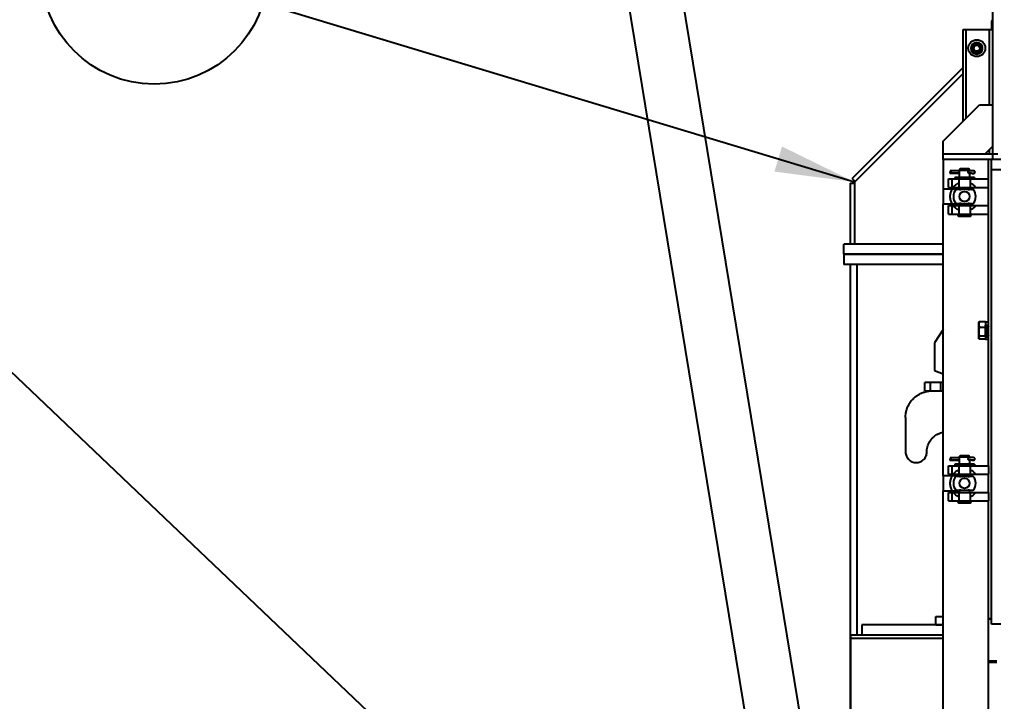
# Model space of a CAD drawing. Header units: millimetres. Extents: x 1293 to 41893, y 1011 to 26911.
# Drawn here: x 21984 to 23207, y 15837 to 16694 of the extents above; entities that cross this region are included whole.
import ezdxf

# ---------------------------------------------------------------- set-up
doc = ezdxf.new("R2010")
doc.units = ezdxf.units.MM
doc.header["$LTSCALE"] = 50
doc.layers.add('CAPA_1', color=7, linetype='Continuous')
doc.layers.add('MAQUINAS', color=11, linetype='Continuous')
doc.styles.add('SLDTEXTSTYLE0', font='TXT', dxfattribs={"width": 0.75})
doc.dimstyles.new('SLDDIMSTYLE3', dxfattribs={"dimtxt": 0.18, "dimasz": 100, "dimexe": 0, "dimexo": 0.0625, "dimgap": 0, "dimtad": 0, "dimtih": 1, "dimtoh": 1, "dimdec": 0, "dimrnd": 1e-09, "dimzin": 0, "dimdsep": 46, "dimtxsty": 'Standard', "dimsah": 1, "dimcen": 0.09, "dimadec": 0, "dimazin": 0, "dimtfac": 100, "dimtdec": 0, "dimtofl": 0, "dimtmove": 0, "dimatfit": 3, "dimfxl": 1, "dimfrac": 2, "dimtolj": 1, "dimtzin": 0, "dimarcsym": 0})

# ---------------------------------------------------------------- blocks, each defined once
blk = doc.blocks.new('SW_NOTE_0_59')
at = {"layer": 'CAPA_1', "color": 0}
blk.add_circle((-136.4, 41.2), 142.4, dxfattribs=at)
at = {"layer": 'CAPA_1', "color": 0, "insert": (-137.3, 92.4), "char_height": 92.6, "attachment_point": 2, "style": 'SLDTEXTSTYLE0'}
blk.add_mtext('8', dxfattribs=at)

msp = doc.modelspace()

# ---------------------------------------------------------------- linework, layer by layer
at = {"color": 7, "linetype": 'Continuous', "lineweight": 25}
for p, q in [((22938.9899745, 15556.1735736), (22690.8531459, 17067.1678276)), ((23005.8280424, 15567.149781), (22757.6912138, 17078.1440349)), ((23205.8925232, 16518.0450346), (23205.8925232, 16931.2950346)), ((23205.8925232, 16693.412722), (23204.5046186, 16692.0248174)), ((23204.5046186, 16692.0248174), (23204.5046186, 16680.8483679)), ((23168.9591899, 16566.1283679), (23168.9591899, 16680.8483679)), ((23168.9591899, 16680.8483679), (23205.8925232, 16680.8483679)), ((23172.0258566, 16680.8483679), (23172.0258566, 16569.1950346)), ((23201.6591899, 16680.8483679), (23201.6591899, 16586.3950346)), ((23192.1950065, 16657.4654072), (23192.7291446, 16657.4612012)), ((23192.1952019, 16657.5150346), (23193.2585232, 16657.5150346)), ((23193.2582949, 16657.4570346), (23192.7291446, 16657.4612012)), ((23168.9591899, 16633.5210457), (23029.6201596, 16494.1820154)), ((23168.9591899, 16625.9785733), (23032.4931899, 16489.5125733)), ((23143.8925232, 16541.0617012), (23189.2258566, 16586.3950346)), ((23189.2258566, 16586.3950346), (23205.8925232, 16586.3950346)), ((23143.8925232, 16518.0450346), (23143.8925232, 16541.0617012)), ((23205.8925232, 16534.3950346), (23195.8925232, 16524.3950346)), ((23201.6591899, 16530.1617012), (23201.6591899, 16524.3950346)), ((23212.2425232, 16524.3950346), (23143.8925232, 16524.3950346)), ((23196.4737062, 16524.3950346), (23196.4479022, 16524.9504136)), ((23033.3913958, 16490.4107792), (23029.6201596, 16494.1820154)), ((23027.1598566, 16488.2423184), (23027.1598566, 16411.6603682)), ((23027.1598566, 16488.2423184), (23032.4931899, 16488.2423184)), ((23032.4931899, 16489.5125733), (23032.4931899, 16411.6603682)), ((23019.2425232, 16398.9603682), (23019.2425232, 16411.6603682)), ((23143.8925232, 16411.6603682), (23019.2425232, 16411.6603682)), ((23143.8925232, 16398.9603682), (23019.2425232, 16398.9603682)), ((23019.2425232, 16398.9583679), (23019.2425232, 16385.8983679)), ((23019.2425232, 16398.9583679), (23143.8925232, 16398.9583679)), ((23143.8925232, 16398.5983679), (23019.2425232, 16398.5983679)), ((23143.8925232, 16385.8983679), (23019.2425232, 16385.8983679)), ((23027.1598566, 16385.8983679), (23027.1598566, 15534.5737325)), ((23035.5598566, 16385.8983679), (23035.5598566, 15921.0287832)), ((23134.5758566, 15933.7317012), (23134.5758566, 15944.3150346)), ((23134.5758566, 15944.3150346), (23143.8925232, 15944.3150346)), ((23143.8925232, 15941.5301597), (23143.9091899, 15941.5301597)), ((23200.5758566, 15941.5301597), (23204.5758566, 15941.5301597)), ((23041.5758566, 15933.7287832), (23041.5758566, 15921.0287832)), ((23143.8925232, 15933.7287832), (23041.5758566, 15933.7287832)), ((23134.5758566, 15933.7317012), (23143.8925232, 15933.7317012)), ((23143.9091899, 15941.0617012), (23143.8925232, 15941.0617012)), ((23204.5758566, 15941.0617012), (23200.5758566, 15941.0617012)), ((23028.0065232, 15783.5301166), (23028.0065232, 15921.0287832)), ((23028.0065232, 15921.0287832), (23143.8925232, 15921.0287832)), ((23028.0065232, 15916.8287832), (23143.8925232, 15916.8287832)), ((23143.8925232, 15888.3950346), (23143.9091899, 15888.3950346)), ((23200.5758566, 15888.3950346), (23211.2425232, 15888.3950346))]:
    msp.add_line(p, q, dxfattribs=at)
at = {"color": 7, "linetype": 'Continuous', "lineweight": 25, "flags": 128}
for points in [[(23192.7291446, 16657.4612012), (23192.5957311, 16656.1699344), (23192.2438842, 16654.9847176)], [(23192.2607987, 16660.0024746), (23192.6061146, 16658.8073119), (23192.7293566, 16657.5150346)]]:
    msp.add_lwpolyline(points, dxfattribs=at)
at = {"color": 7, "linetype": 'Continuous', "lineweight": 25}
for radius in [10.5833333, 6.3026787, 4.2333333, 3.7041667]:
    msp.add_circle((23185.8925232, 16657.5150346), radius, dxfattribs=at)
for radius, start, end in [(7.366, 0, 359.5488474678), (6.8368333, 100.0779884525, 139.2086462015), (6.8368333, 39.201751486, 80.2374304894), (6.8368333, 160.7000085306, 199.1702479046), (6.8368333, 220.8881044124, 259.6612532126), (6.8368333, 280.2913548521, 320.4573545034)]:
    msp.add_arc((23185.8925232, 16657.5150346), radius, start, end, dxfattribs=at)
for points, knots in [([(23179.5425232, 16661.1814239), (23180.0936828, 16661.4995987), (23181.2079535, 16662.1428477), (23182.8588456, 16663.0958788), (23184.4369383, 16664.0068842), (23185.4043735, 16664.5653676), (23185.8925232, 16664.8471679)], [0, 0, 0, 0, 0.2646176718, 0.5349733347, 0.7653562273, 1, 1, 1, 1]), ([(23185.8925232, 16664.8471679), (23186.4436645, 16664.5290037), (23187.5578994, 16663.8857754), (23189.2087729, 16662.9327549), (23190.7868823, 16662.0217399), (23191.7543549, 16661.4632349), (23192.2425232, 16661.1814239)], [0, 0, 0, 0, 0.2646061211, 0.5349506065, 0.7653448938, 1, 1, 1, 1]), ([(23179.5425232, 16653.8486453), (23179.5425232, 16654.7338089), (23179.5425232, 16656.2221184), (23179.5425232, 16658.3983834), (23179.5425232, 16659.955772), (23179.5425232, 16660.8750797), (23179.5425232, 16661.1814239)], [0, 0, 0, 0, 0.3661794341, 0.6156922034, 0.8719357593, 1, 1, 1, 1]), ([(23185.8925232, 16650.1829012), (23185.3413819, 16650.5010655), (23184.2271471, 16651.1442938), (23182.5762736, 16652.0973142), (23180.9981641, 16653.0083292), (23180.0306915, 16653.5668342), (23179.5425232, 16653.8486453)], [0, 0, 0, 0, 0.26460612106, 0.53495060651, 0.76534489377, 1, 1, 1, 1]), ([(23192.2425232, 16653.8486453), (23191.6913636, 16653.5304705), (23190.577093, 16652.8872215), (23188.9262009, 16651.9341903), (23187.3481081, 16651.023185), (23186.3806729, 16650.4647016), (23185.8925232, 16650.1829012)], [0, 0, 0, 0, 0.2646176718, 0.5349733347, 0.7653562273, 1, 1, 1, 1]), ([(23192.2425232, 16661.1814239), (23192.2425232, 16660.8750748), (23192.2425232, 16659.9711012), (23192.2425232, 16658.4146023), (23192.2425232, 16656.2376126), (23192.2425232, 16654.7338067), (23192.2425232, 16653.8486453)], [0, 0, 0, 0, 0.1280647744, 0.377893031, 0.6338190398, 1, 1, 1, 1])]:
    msp.add_open_spline(points, degree=3, knots=knots, dxfattribs=at)
at = {"layer": 'MAQUINAS', "linetype": 'Continuous', "lineweight": 25}
for p, q in [((24258.5758566, 16518.0450346), (23143.9091899, 16518.0450346)), ((23143.9091899, 16518.0450346), (23143.9091899, 16480.7117012)), ((23200.5758566, 16493.3783679), (23200.5758566, 16518.0450346)), ((23204.5758566, 15934.7117012), (23204.5758566, 16518.0450346)), ((23165.0638904, 16506.0450346), (23163.9091899, 16504.0450346)), ((23163.9091899, 16504.0450346), (23163.9091899, 16495.3783679)), ((23177.2425232, 16504.0450346), (23176.0878227, 16506.0450346)), ((23177.2425232, 16503.5783679), (23177.2425232, 16504.0450346)), ((24197.9091899, 16504.7117012), (23204.5758566, 16504.7117012)), ((23150.5758566, 16482.7117012), (23150.5758566, 16493.3783679)), ((23152.4225686, 16503.5704035), (23152.2633762, 16500.5196657)), ((23152.2633762, 16500.5196657), (23152.3429724, 16500.5117012)), ((23163.9091899, 16500.5196657), (23152.2633762, 16500.5196657)), ((23152.3429724, 16500.5117012), (23163.9091899, 16500.5117012)), ((23154.5572203, 16503.5704035), (23152.4225686, 16503.5704035)), ((23163.9091899, 16503.5783679), (23154.6368165, 16503.5783679)), ((23154.9427445, 16493.3783679), (23200.5758566, 16493.3783679)), ((23154.9430342, 16482.7117012), (23154.9430342, 16493.3783679)), ((23158.2425232, 16495.3783679), (23158.2425232, 16493.3783679)), ((23182.9091899, 16495.3783679), (23158.2425232, 16495.3783679)), ((23163.2425232, 16493.3783679), (23163.2425232, 16482.7117012)), ((23177.4956609, 16500.5196657), (23175.8788709, 16500.5196657)), ((23177.5752572, 16503.5783679), (23175.8864059, 16503.5783679)), ((23175.8864059, 16500.5117012), (23177.5752572, 16500.5117012)), ((23177.2425232, 16495.3783679), (23177.2425232, 16500.5117012)), ((23177.4956609, 16500.5196657), (23177.5752572, 16500.5117012)), ((23177.9091899, 16482.7117012), (23177.9091899, 16493.3783679)), ((23182.9091899, 16495.3783679), (23182.9091899, 16493.3783679)), ((23200.5758566, 16482.8283746), (23200.5758566, 16493.2616946)), ((23163.9091899, 16480.7117012), (23143.9091899, 16480.7117012)), ((23143.9091899, 16480.4783679), (23143.9091899, 16462.2783679)), ((23154.9427445, 16482.7117012), (23200.5758566, 16482.7117012)), ((23163.9091899, 16482.7117012), (23163.9091899, 16480.0450346)), ((23164.4132181, 16480.0448265), (23165.9282395, 16480.0450346)), ((23177.2425232, 16480.0450346), (23177.2425232, 16482.7117012)), ((23200.5758566, 16460.0450346), (23200.5758566, 16482.7117012)), ((23143.9091899, 16120.7117012), (23143.9091899, 16462.0450346)), ((23143.9091899, 16462.0450346), (23163.9091899, 16462.0450346)), ((23150.5758566, 16449.3783679), (23150.5758566, 16460.0450346)), ((23154.9427445, 16460.0450346), (23200.5758566, 16460.0450346)), ((23154.9430342, 16449.3783679), (23154.9430342, 16460.0450346)), ((23163.2425232, 16460.0450346), (23163.2425232, 16449.3783679)), ((23163.9091899, 16462.7117012), (23163.9091899, 16460.0450346)), ((23176.7384952, 16462.7119094), (23175.2234736, 16462.7117012)), ((23177.2425232, 16460.0450346), (23177.2425232, 16462.7117012)), ((23177.9091899, 16449.3783679), (23177.9091899, 16460.0450346)), ((23200.5758566, 16449.4950412), (23200.5758566, 16459.9283612)), ((23154.9427445, 16449.3783679), (23200.5758566, 16449.3783679)), ((23200.5758566, 16314.2690043), (23200.5758566, 16449.3783679)), ((23188.4158566, 16313.0080925), (23189.1110217, 16314.2161363)), ((23188.4158566, 16293.0818549), (23188.4158566, 16313.008209)), ((23189.1110356, 16314.2161567), (23189.3090205, 16314.4909358)), ((23196.7491899, 16314.2162929), (23189.1112307, 16314.2162929)), ((23189.3090205, 16314.4909358), (23196.7491899, 16314.4909358)), ((23196.7491899, 16314.4909358), (23196.7491899, 16314.2162929)), ((23196.7491899, 16314.2688961), (23200.5758566, 16314.2688961)), ((23196.7491899, 16313.8885167), (23196.7491899, 16309.9946562)), ((23196.7491899, 16309.1666951), (23196.7491899, 16309.8779828)), ((23196.7491899, 16309.8779477), (23200.5758566, 16309.8779477)), ((23197.0904756, 16308.5627412), (23197.2989176, 16308.5627412)), ((23197.9306089, 16309.6561591), (23198.1389422, 16309.6561591)), ((23198.7572509, 16308.5627412), (23198.9655842, 16308.5627412)), ((23199.5972756, 16309.6561591), (23199.8056089, 16309.6561591)), ((23200.4236657, 16308.5627412), (23200.5758566, 16308.5627412)), ((23200.5758566, 16308.562752), (23200.5758566, 16309.8779982)), ((23143.8925232, 16304.384156), (23132.7758566, 16287.6817012)), ((23189.3090205, 16307.4475655), (23196.7491899, 16307.4475655)), ((23196.7491899, 16296.0016643), (23189.3090205, 16296.0016643)), ((23196.7491899, 16296.2120489), (23196.7491899, 16297.1702212)), ((23200.5758566, 16296.2121215), (23196.7491899, 16296.2121215)), ((23196.7491899, 16296.0953756), (23196.7491899, 16291.8210639)), ((23197.3741376, 16296.43391), (23197.1658043, 16296.43391)), ((23198.2141623, 16297.527328), (23198.0060944, 16297.527328)), ((23199.0408043, 16296.43391), (23198.832471, 16296.43391)), ((23199.8808289, 16297.527328), (23199.6724956, 16297.527328)), ((23200.5758566, 16296.43391), (23200.49918, 16296.43391)), ((23200.5758566, 16296.2121203), (23200.5758566, 16296.4338317)), ((23200.5758566, 16294.6631624), (23200.5758566, 16296.0954469)), ((23132.7758566, 16287.6817012), (23132.7758566, 16253.0150346)), ((23188.7033694, 16292.5822313), (23188.4158566, 16293.0819767)), ((23188.7035005, 16292.5821254), (23196.7491899, 16292.5821254)), ((23196.7491899, 16295.1284447), (23200.5758566, 16294.6631624)), ((23200.5758566, 16291.821173), (23196.7491899, 16291.821173)), ((23200.5758566, 16133.3783679), (23200.5758566, 16291.8210668)), ((23132.7758566, 16253.0150346), (23143.8925232, 16248.622279)), ((23143.9091899, 16238.0450346), (23120.5758566, 16238.0450346)), ((23120.5758566, 16227.3783679), (23120.5758566, 16238.0450346)), ((23127.2425232, 16238.0450346), (23127.2425232, 16227.3783679)), ((23140.5758566, 16238.0450346), (23140.5758566, 16227.3783679)), ((23120.5758566, 16227.3783679), (23143.9091899, 16227.3783679)), ((23096.5758566, 16194.0450346), (23096.5758566, 16150.7117012)), ((23152.4225686, 16143.5704035), (23152.2633762, 16140.5196657)), ((23152.2633762, 16140.5196657), (23152.3429724, 16140.5117012)), ((23163.9091899, 16140.5196657), (23152.2633762, 16140.5196657)), ((23152.3429724, 16140.5117012), (23163.9091899, 16140.5117012)), ((23154.5572203, 16143.5704035), (23152.4225686, 16143.5704035)), ((23163.9091899, 16143.5783679), (23154.6368165, 16143.5783679)), ((23165.0638904, 16146.0450346), (23163.9091899, 16144.0450346)), ((23163.9091899, 16144.0450346), (23163.9091899, 16135.3783679)), ((23177.4956609, 16140.5196657), (23175.8788709, 16140.5196657)), ((23177.5752572, 16143.5783679), (23175.8864059, 16143.5783679)), ((23175.8864059, 16140.5117012), (23177.5752572, 16140.5117012)), ((23177.2425232, 16144.0450346), (23176.0878227, 16146.0450346)), ((23177.2425232, 16143.5783679), (23177.2425232, 16144.0450346)), ((23177.2425232, 16135.3783679), (23177.2425232, 16140.5117012)), ((23177.4956609, 16140.5196657), (23177.5752572, 16140.5117012)), ((23150.5758566, 16122.7117012), (23150.5758566, 16133.3783679)), ((23154.9427445, 16133.3783679), (23200.5758566, 16133.3783679)), ((23154.9430342, 16122.7117012), (23154.9430342, 16133.3783679)), ((23158.2425232, 16135.3783679), (23158.2425232, 16133.3783679)), ((23182.9091899, 16135.3783679), (23158.2425232, 16135.3783679)), ((23163.2425232, 16133.3783679), (23163.2425232, 16122.7117012)), ((23177.9091899, 16122.7117012), (23177.9091899, 16133.3783679)), ((23182.9091899, 16135.3783679), (23182.9091899, 16133.3783679)), ((23200.5758566, 16133.2616946), (23200.5758566, 16122.8283746)), ((23163.9091899, 16120.7117012), (23143.9091899, 16120.7117012)), ((23143.9091899, 16120.4783679), (23143.9091899, 16102.2783679)), ((23154.9427445, 16122.7117012), (23200.5758566, 16122.7117012)), ((23163.9091899, 16122.7117012), (23163.9091899, 16120.0450346)), ((23164.4132195, 16120.0448265), (23165.9282395, 16120.0450346)), ((23177.2425232, 16120.0450346), (23177.2425232, 16122.7117012)), ((23200.5758566, 16100.0450346), (23200.5758566, 16122.7117012)), ((23143.9091899, 15720.7117012), (23143.9091899, 16102.0450346)), ((23143.9091899, 16102.0450346), (23163.9091899, 16102.0450346)), ((23163.9091899, 16102.7117012), (23163.9091899, 16100.0450346)), ((23176.7384941, 16102.7119094), (23175.2234736, 16102.7117012)), ((23177.2425232, 16100.0450346), (23177.2425232, 16102.7117012)), ((23150.5758566, 16089.3783679), (23150.5758566, 16100.0450346)), ((23154.9427445, 16100.0450346), (23200.5758566, 16100.0450346)), ((23154.9427445, 16089.3783679), (23200.5758566, 16089.3783679)), ((23154.9430342, 16089.3783679), (23154.9430342, 16100.0450346)), ((23163.2425232, 16100.0450346), (23163.2425232, 16089.3783679)), ((23177.9091899, 16089.3783679), (23177.9091899, 16100.0450346)), ((23200.5758566, 16099.9283612), (23200.5758566, 16089.4950412)), ((23200.5758566, 15733.3783679), (23200.5758566, 16089.3783679)), ((24197.9091899, 15934.7117012), (23204.5758566, 15934.7117012)), ((23200.5758566, 15886.7117012), (23211.2425232, 15886.7117012))]:
    msp.add_line(p, q, dxfattribs=at)
at = {"layer": 'MAQUINAS', "linetype": 'Continuous', "lineweight": 25, "flags": 128}
for points in [[(23154.5572203, 16500.5196657), (23154.265592, 16500.6955067), (23154.0304793, 16501.076801), (23153.8876759, 16501.6055001), (23153.8589224, 16502.2011144), (23153.9485962, 16502.7729669), (23154.1430454, 16503.2339984), (23154.4126666, 16503.5140208), (23154.6368165, 16503.5783679)], [(23179.102327, 16500.6278116), (23179.3538152, 16500.6628538), (23179.7970174, 16500.6757318), (23180.36333, 16500.6644522), (23180.965093, 16500.6307609), (23181.5091587, 16500.5798731), (23181.9113108, 16500.5196657), (23182.1092997, 16500.4594583), (23182.0724785, 16500.4085705), (23181.8065468, 16500.3748793), (23181.3526685, 16500.3635996), (23180.7810998, 16500.3764776), (23180.1803143, 16500.4115198)], [(23197.2984497, 16308.5627412), (23197.4608721, 16308.8438311), (23197.6232871, 16309.1249252), (23197.9302079, 16309.6561591)], [(23198.9651163, 16308.5627412), (23199.1275387, 16308.8438311), (23199.2899537, 16309.1249252), (23199.5968746, 16309.6561591)], [(23198.0063618, 16297.527328), (23197.8439526, 16297.2462324), (23197.6815493, 16296.9651336), (23197.3746568, 16296.43391)], [(23199.6730284, 16297.527328), (23199.5106193, 16297.2462324), (23199.3482159, 16296.9651336), (23199.0413234, 16296.43391)], [(23154.5572203, 16140.5196657), (23154.265592, 16140.6955067), (23154.0304793, 16141.076801), (23153.8876759, 16141.6055001), (23153.8589224, 16142.2011144), (23153.9485962, 16142.7729669), (23154.1430454, 16143.2339984), (23154.4126666, 16143.5140208), (23154.6368165, 16143.5783679)], [(23179.102327, 16140.6278116), (23179.3538152, 16140.6628538), (23179.7970174, 16140.6757318), (23180.36333, 16140.6644522), (23180.965093, 16140.6307609), (23181.5091587, 16140.5798731), (23181.9113108, 16140.5196657), (23182.1092997, 16140.4594583), (23182.0724785, 16140.4085705), (23181.8065468, 16140.3748793), (23181.3526685, 16140.3635996), (23180.7810998, 16140.3764776), (23180.1803143, 16140.4115198)]]:
    msp.add_lwpolyline(points, dxfattribs=at)
at = {"layer": 'MAQUINAS', "linetype": 'Continuous', "lineweight": 25}
for centre in [(23170.5758566, 16471.3783679), (23170.5758566, 16111.3783679)]:
    msp.add_circle(centre, 6.354904, dxfattribs=at)
for centre, radius, start, end in [((23177.8033568, 16507.9371575), 7.4238711, 267.6245913635, 280.0770335602), ((23177.3639309, 16463.8730606), 36.6468419, 85.592358127, 89.7940451954), ((23170.5758566, 16471.3783679), 14, 141.6718696861, 218.3300369054), ((23170.5758566, 16471.3783679), 14, 321.6722794988, 38.3302286406), ((23163.5758566, 16448.0450346), 1.3333333, 90, 270), ((23177.5758566, 16448.0450346), 1.3333333, 270, 90), ((23177.8033568, 16147.9371575), 7.4238711, 267.6245913632, 280.0770335603), ((23177.3639309, 16103.8730606), 36.6468419, 85.592358127, 89.7940451954), ((23170.5758566, 16111.3783679), 14, 141.6718696861, 218.3300369054), ((23170.5758566, 16111.3783679), 14, 321.6722794988, 38.3302286406), ((23163.5758566, 16088.0450346), 1.3333333, 90, 270), ((23177.5758566, 16088.0450346), 1.3333333, 270, 90)]:
    msp.add_arc(centre, radius, start, end, dxfattribs=at)
for points, knots in [([(23177.2169803, 16504.0450346), (23177.2141084, 16504.0450346), (23177.2072796, 16504.0450346), (23176.8985038, 16504.0450346), (23176.348927, 16504.0450346), (23175.5685885, 16504.0450346), (23174.5987685, 16504.0450346), (23173.4737107, 16504.0450346), (23172.2374618, 16504.0450346), (23170.9373105, 16504.0450346), (23169.6232883, 16504.0450346), (23168.3458423, 16504.0450346), (23167.1541968, 16504.0450346), (23166.093665, 16504.0450346), (23165.2067941, 16504.0450346), (23164.5209811, 16504.0450346), (23164.0875292, 16504.0450346), (23163.8922964, 16504.0450346), (23163.9272177, 16504.0450346), (23163.9347328, 16504.0450346)], [0, 0, 0, 0, 0.0453619757, 0.1078619757, 0.1703619757, 0.2328619757, 0.2953619757, 0.3578619757, 0.4203619757, 0.4828619757, 0.5453619757, 0.6078619757, 0.6703619757, 0.7328619757, 0.7953619757, 0.8578619757, 0.9203619757, 0.9828619757, 1, 1, 1, 1]), ([(23175.990058, 16506.0450346), (23176.0159333, 16506.0450346), (23176.113301, 16506.0450346), (23175.4056632, 16506.0450346), (23173.976099, 16506.0450346), (23171.9734692, 16506.0450346), (23169.7751698, 16506.0450346), (23167.6857603, 16506.0450346), (23166.0712671, 16506.0450346), (23165.143191, 16506.0450346), (23165.1564791, 16506.0450346), (23165.1616551, 16506.0450346)], [0, 0, 0, 0, 0.0452415461, 0.1702415461, 0.29524154609, 0.42024154609, 0.54524154609, 0.67024154609, 0.7952415461, 0.9202415461, 1, 1, 1, 1]), ([(23150.5758566, 16493.3783679), (23150.6496232, 16493.3783679), (23150.7971566, 16493.3783679), (23151.8827377, 16493.3783679), (23153.2794259, 16493.3783679), (23154.3884605, 16493.3783679), (23154.9429778, 16493.3783679)], [0, 0, 0, 0, 0.291440952, 0.5828819039, 0.791440952, 1, 1, 1, 1]), ([(23176.6552904, 16500.5117012), (23176.6439265, 16500.4901373), (23176.5972992, 16500.4016583), (23176.4757472, 16500.347019), (23176.3135559, 16500.3055398), (23176.1326491, 16500.3417775), (23175.8828557, 16500.4712033), (23175.5748915, 16500.7927438), (23175.3466619, 16501.2719934), (23175.2513536, 16501.7065006), (23175.2258007, 16502.0450346), (23175.2513536, 16502.3835687), (23175.3466616, 16502.8180752), (23175.5748931, 16503.2973294), (23175.8828509, 16503.6188541), (23176.1326576, 16503.7483123), (23176.3135246, 16503.7844532), (23176.4758658, 16503.7433383), (23176.5991838, 16503.6866022), (23176.6471078, 16503.5948853), (23176.6599001, 16503.5704035)], [0, 0, 0, 0, 0.0158162907, 0.0648959222, 0.112584624, 0.1602733258, 0.2093529573, 0.3057818069, 0.4022128077, 0.4512882308, 0.4989726438, 0.5466570568, 0.5957324798, 0.6921634806, 0.7885923302, 0.8376719617, 0.8853606635, 0.9330493653, 0.9821289968, 1, 1, 1, 1]), ([(23178.779019, 16503.631528), (23178.7729149, 16503.6303581), (23178.7563775, 16503.6271887), (23178.5789563, 16503.6064734), (23178.229488, 16503.5867159), (23177.8525336, 16503.5787618), (23177.6106133, 16503.5784181), (23177.5752572, 16503.5783679)], [0, 0, 0, 0, 0.12650908809, 0.34274327678, 0.61887311218, 0.94429916582, 1, 1, 1, 1]), ([(23180.31268, 16503.7265557), (23180.1542933, 16503.730512), (23179.7873599, 16503.7396776), (23179.349542, 16503.7212661), (23179.0255473, 16503.6981442), (23178.7964712, 16503.6334179), (23178.71045, 16503.6091122)], [0, 0, 0, 0, 0.2481245485, 0.5748288327, 0.8403422874, 1, 1, 1, 1]), ([(23180.1471519, 16500.409319), (23180.185903, 16500.4058601), (23180.4185296, 16500.3850961), (23180.8950164, 16500.3635968), (23181.4968608, 16500.3510366), (23181.9871035, 16500.365541), (23182.3295682, 16500.3978769), (23182.6896257, 16500.4839692), (23183.053421, 16500.6576473), (23183.3961614, 16500.9595538), (23183.6571623, 16501.3907631), (23183.7693026, 16501.9213397), (23183.690375, 16502.4429749), (23183.4747421, 16502.8596829), (23183.2105269, 16503.1468456), (23182.9351526, 16503.3353981), (23182.6767061, 16503.4492986), (23182.4222575, 16503.5244184), (23182.1115789, 16503.5842696), (23181.7886802, 16503.6305294), (23181.5363849, 16503.6515214), (23181.483832, 16503.6558941)], [0, 0, 0, 0, 0.0147310882, 0.0884321364, 0.1621958394, 0.2386413913, 0.3049803051, 0.3481470687, 0.3973562925, 0.4514749715, 0.5102615523, 0.5743338507, 0.6409423644, 0.6941520399, 0.7397506122, 0.7799659454, 0.8157680755, 0.8513529857, 0.9059415064, 0.9804076998, 1, 1, 1, 1]), ([(23180.7512371, 16503.7107562), (23180.6434849, 16503.716369), (23180.4921235, 16503.7242534), (23180.3528162, 16503.7260407), (23180.31268, 16503.7265557)], [0, 0, 0, 0, 0.7118866452, 1, 1, 1, 1]), ([(23181.483832, 16503.6558941), (23181.3517664, 16503.6683771), (23181.1173981, 16503.6905299), (23180.8625008, 16503.7046102), (23180.7512371, 16503.7107562)], [0, 0, 0, 0, 0.5634960086, 1, 1, 1, 1]), ([(23150.5758566, 16482.7117012), (23150.6496232, 16482.7117012), (23150.7971566, 16482.7117012), (23151.8827377, 16482.7117012), (23153.2794259, 16482.7117012), (23154.3884605, 16482.7117012), (23154.9429778, 16482.7117012)], [0, 0, 0, 0, 0.29144095182, 0.58288190365, 0.79144095182, 1, 1, 1, 1]), ([(23156.2107317, 16482.7117012), (23156.3120868, 16482.8584602), (23156.9791565, 16483.8243559), (23158.5881364, 16485.3100212), (23160.8322339, 16487.0295866), (23162.4902181, 16487.796044), (23163.2425232, 16488.1438216)], [0, 0, 0, 0, 0.05952621067, 0.39177244601, 0.72401868135, 1, 1, 1, 1]), ([(23181.5383199, 16480.0450346), (23181.5477731, 16480.0450346), (23181.5895565, 16480.0450348), (23181.3466792, 16480.0450308), (23180.8091595, 16480.0450483), (23180.0605634, 16480.0449916), (23179.2459095, 16480.0451329), (23178.4279671, 16480.0450766), (23177.3546081, 16480.0451284), (23175.962144, 16480.0443877), (23174.262094, 16480.0452072), (23172.4348275, 16480.0449857), (23170.5758285, 16480.0450602), (23168.7169977, 16480.0449812), (23167.0916968, 16480.0451983), (23165.7386321, 16480.0446332), (23164.6567784, 16480.0446994), (23163.4769093, 16480.0451662), (23162.2922681, 16480.0451349), (23161.1839552, 16480.0450074), (23160.342665, 16480.045042), (23159.8050036, 16480.0450325), (23159.5621593, 16480.0450347), (23159.6039398, 16480.0450346), (23159.6133918, 16480.0450346)], [0, 0, 0, 0, 0.0157307879, 0.069530594, 0.1233304001, 0.1771302062, 0.2110848172, 0.2468930286, 0.2848003899, 0.3366816525, 0.3924009526, 0.4462007587, 0.5000005648, 0.5538003709, 0.607600177, 0.6452274577, 0.6810626813, 0.7152722985, 0.7712903511, 0.8228709347, 0.8766707408, 0.9304705469, 0.984270353, 1, 1, 1, 1]), ([(23175.2234736, 16480.0450346), (23175.615884, 16480.0449401), (23176.1373857, 16480.0448144), (23176.6061734, 16480.0448426), (23176.722216, 16480.0448496)], [0, 0, 0, 0, 0.75246236532, 1, 1, 1, 1]), ([(23177.9091899, 16488.1550851), (23178.0127786, 16488.1183052), (23179.0542439, 16487.7485261), (23180.8496592, 16486.6154857), (23183.1568158, 16484.8593444), (23184.3792066, 16483.4033313), (23184.9598623, 16482.7117012)], [0, 0, 0, 0, 0.0366303015, 0.3682753793, 0.6999204572, 1, 1, 1, 1]), ([(23179.1061373, 16480.0451017), (23179.2482633, 16480.0451158), (23179.7880065, 16480.0451693), (23180.1618625, 16480.0450917), (23180.4372741, 16480.0450346)], [0, 0, 0, 0, 0.2633216432, 1, 1, 1, 1]), ([(23150.5758566, 16460.0450346), (23150.6496232, 16460.0450346), (23150.7971566, 16460.0450346), (23151.8827377, 16460.0450346), (23153.2794259, 16460.0450346), (23154.3884605, 16460.0450346), (23154.9429778, 16460.0450346)], [0, 0, 0, 0, 0.291440952, 0.5828819039, 0.791440952, 1, 1, 1, 1]), ([(23163.2425232, 16454.6129143), (23162.4902181, 16454.9606919), (23160.8322339, 16455.7271492), (23158.5881364, 16457.4467146), (23156.9791565, 16458.9323799), (23156.3120868, 16459.8982756), (23156.2107317, 16460.0450346)], [0, 0, 0, 0, 0.27598131865, 0.608227554, 0.94047378935, 1, 1, 1, 1]), ([(23159.6133701, 16462.7117012), (23159.603931, 16462.7117012), (23159.5621711, 16462.711701), (23159.8050427, 16462.711705), (23160.3425513, 16462.7116876), (23161.0911501, 16462.7117442), (23161.9058035, 16462.7116029), (23162.723746, 16462.7116593), (23163.797105, 16462.7116074), (23165.1895691, 16462.7123481), (23166.8896191, 16462.7115286), (23168.7168856, 16462.7117502), (23170.5758846, 16462.7116757), (23172.4347154, 16462.7117546), (23174.0600163, 16462.7115375), (23175.413081, 16462.7121026), (23176.4949347, 16462.7120364), (23177.6748038, 16462.7115696), (23178.8594452, 16462.7116009), (23179.9677573, 16462.7117284), (23180.8090505, 16462.7116938), (23181.3467006, 16462.7117033), (23181.589539, 16462.7117011), (23181.5477825, 16462.7117012), (23181.538345, 16462.7117012)], [0, 0, 0, 0, 0.0157124749, 0.06951434056, 0.12331620621, 0.17711807186, 0.21107398259, 0.24688356479, 0.28479237732, 0.33667562606, 0.39239705914, 0.44619892479, 0.50000079044, 0.55380265609, 0.60760452175, 0.64523324287, 0.68106983833, 0.71528076512, 0.77130096222, 0.82288352037, 0.87668538602, 0.93048725167, 0.98428911732, 1, 1, 1, 1]), ([(23165.9282395, 16462.7117012), (23165.5358291, 16462.7117958), (23165.0143272, 16462.7119214), (23164.5455394, 16462.7118932), (23164.4294966, 16462.7118862)], [0, 0, 0, 0, 0.7524621003, 1, 1, 1, 1]), ([(23184.9598623, 16460.0450346), (23184.3792066, 16459.3534045), (23183.1568158, 16457.8973914), (23180.8496592, 16456.1412502), (23179.0542439, 16455.0082098), (23178.0127786, 16454.6384307), (23177.9091899, 16454.6016508)], [0, 0, 0, 0, 0.30007954282, 0.63172462066, 0.96336969851, 1, 1, 1, 1]), ([(23150.5758566, 16449.3783679), (23150.6496232, 16449.3783679), (23150.7971566, 16449.3783679), (23151.8827377, 16449.3783679), (23153.2794259, 16449.3783679), (23154.3884605, 16449.3783679), (23154.9429778, 16449.3783679)], [0, 0, 0, 0, 0.29144095182, 0.58288190365, 0.79144095182, 1, 1, 1, 1]), ([(23163.6026766, 16446.7117012), (23163.5947858, 16446.7117012), (23163.5581184, 16446.7117012), (23163.7631128, 16446.7117012), (23164.2182373, 16446.7117012), (23164.9383409, 16446.7117012), (23165.8695555, 16446.7117012), (23166.9831138, 16446.7117012), (23168.2343416, 16446.7117012), (23169.5756599, 16446.7117012), (23170.9553832, 16446.7117012), (23172.320542, 16446.7117012), (23173.6186034, 16446.7117012), (23174.7999141, 16446.7117012), (23175.8182251, 16446.7117012), (23176.6375805, 16446.7117012), (23177.2146362, 16446.7117012), (23177.5388507, 16446.7117012), (23177.546021, 16446.7117012), (23177.5490365, 16446.7117012)], [0, 0, 0, 0, 0.0171380243, 0.0796380243, 0.1421380243, 0.2046380243, 0.2671380243, 0.3296380243, 0.3921380243, 0.4546380243, 0.5171380243, 0.5796380243, 0.6421380243, 0.7046380243, 0.7671380243, 0.8296380243, 0.8921380243, 0.9546380243, 1, 1, 1, 1]), ([(23189.2081596, 16314.2162929), (23188.9835093, 16313.6915347), (23188.527659, 16312.6267189), (23188.4534793, 16311.527007), (23188.4158566, 16310.9692507)], [0, 0, 0, 0, 0.4928159557, 1, 1, 1, 1]), ([(23188.4158566, 16310.9692507), (23188.4560574, 16310.4117301), (23188.5420985, 16309.2184811), (23189.0424486, 16308.0631124), (23189.3090205, 16307.4475655)], [0, 0, 0, 0, 0.4672290805, 1, 1, 1, 1]), ([(23196.7491899, 16303.7762393), (23196.7491899, 16304.1678598), (23196.7491899, 16304.9414865), (23196.7491899, 16306.2590205), (23196.7491899, 16307.5679187), (23196.7491899, 16308.6691413), (23196.7491899, 16309.0030613), (23196.7491899, 16309.1666951)], [0, 0, 0, 0, 0.15396589168, 0.30415193373, 0.54861627484, 0.7788044587, 1, 1, 1, 1]), ([(23197.0904752, 16308.5627399), (23197.0680674, 16308.4550967), (23197.0154036, 16308.2021094), (23196.9320262, 16307.1962836), (23196.8407217, 16305.655317), (23196.7797005, 16304.4025994), (23196.7491899, 16303.7762393)], [0, 0, 0, 0, 0.1979910195, 0.4653262934, 0.7326626196, 1, 1, 1, 1]), ([(23196.7491899, 16299.6388588), (23196.7839125, 16300.2692362), (23196.8533578, 16301.5299911), (23196.9575181, 16303.7902282), (23197.0617092, 16305.9017628), (23197.1657845, 16307.5809474), (23197.2451764, 16308.3509881), (23197.2892928, 16308.5248174), (23197.2989171, 16308.5627395)], [0, 0, 0, 0, 0.1894287592, 0.3788575183, 0.5682862775, 0.7577150367, 0.9471437958, 1, 1, 1, 1]), ([(23196.7491912, 16309.1666961), (23196.763423, 16309.1415368), (23196.8772444, 16308.9403201), (23196.9907783, 16308.7389408), (23197.0901163, 16308.5627412)], [0, 0, 0, 0, 0.1250356816, 1, 1, 1, 1]), ([(23197.9306086, 16309.6561581), (23197.918749, 16309.606003), (23197.8895465, 16309.4825029), (23197.842936, 16309.0556657), (23197.7908576, 16308.3625742), (23197.7387729, 16307.4611093), (23197.68669, 16306.3910151), (23197.6346065, 16305.1920479), (23197.5825232, 16303.9106496), (23197.5304399, 16302.5959655), (23197.4783565, 16301.2985443), (23197.4262733, 16300.0682387), (23197.3741896, 16298.9523285), (23197.3221075, 16297.9937042), (23197.2700198, 16297.2291791), (23197.2179528, 16296.6882309), (23197.1831725, 16296.4901679), (23197.165822, 16296.4339674), (23197.1658047, 16296.4339114)], [0, 0, 0, 0, 0.046566689, 0.1146642169, 0.1827617448, 0.2508592727, 0.3189568006, 0.3870543285, 0.4551518564, 0.5232493843, 0.5913469122, 0.6594444401, 0.727541968, 0.7956394959, 0.8637370238, 0.9318345517, 0.9999320796, 1, 1, 1, 1]), ([(23197.374138, 16296.4339114), (23197.3741553, 16296.4339674), (23197.3915059, 16296.4901679), (23197.4262861, 16296.6882309), (23197.4783531, 16297.2291791), (23197.5304408, 16297.9937042), (23197.582523, 16298.9523285), (23197.6346066, 16300.0682387), (23197.6866899, 16301.2985443), (23197.7387732, 16302.5959655), (23197.7908566, 16303.9106496), (23197.8429399, 16305.1920479), (23197.8950233, 16306.3910151), (23197.9471063, 16307.4611093), (23197.9991909, 16308.3625742), (23198.0512694, 16309.0556657), (23198.0978798, 16309.4825029), (23198.1270824, 16309.606003), (23198.1389419, 16309.6561581)], [0, 0, 0, 0, 0.00006792044, 0.06816544833, 0.13626297623, 0.20436050412, 0.27245803202, 0.34055555991, 0.4086530878, 0.4767506157, 0.54484814359, 0.61294567149, 0.68104319938, 0.74914072727, 0.81723825517, 0.88533578306, 0.95343331096, 1, 1, 1, 1]), ([(23198.1385413, 16309.6561591), (23198.1919223, 16309.5620282), (23198.2986844, 16309.3737665), (23198.504937, 16309.0093908), (23198.657435, 16308.7389352), (23198.756783, 16308.5627412)], [0, 0, 0, 0, 0.2584511817, 0.5169023677, 1, 1, 1, 1]), ([(23198.7572504, 16308.5627395), (23198.7476261, 16308.5248174), (23198.7035097, 16308.3509881), (23198.6241179, 16307.5809474), (23198.5200425, 16305.9017628), (23198.4158514, 16303.7902282), (23198.3116912, 16301.5299911), (23198.2422459, 16300.2692362), (23198.2075232, 16299.6388588)], [0, 0, 0, 0, 0.0528562042, 0.2422849633, 0.4317137225, 0.6211424817, 0.8105712408, 1, 1, 1, 1]), ([(23198.4158566, 16299.6388588), (23198.4505792, 16300.2692362), (23198.5200245, 16301.5299911), (23198.6241847, 16303.7902282), (23198.7283758, 16305.9017628), (23198.8324512, 16307.5809474), (23198.911843, 16308.3509881), (23198.9559594, 16308.5248174), (23198.9655837, 16308.5627395)], [0, 0, 0, 0, 0.1894287592, 0.3788575183, 0.5682862775, 0.7577150367, 0.9471437958, 1, 1, 1, 1]), ([(23199.5972752, 16309.6561581), (23199.5854157, 16309.606003), (23199.5562132, 16309.4825029), (23199.5096027, 16309.0556657), (23199.4575243, 16308.3625742), (23199.4054396, 16307.4611093), (23199.3533566, 16306.3910151), (23199.3012732, 16305.1920479), (23199.2491899, 16303.9106496), (23199.1971066, 16302.5959655), (23199.1450232, 16301.2985443), (23199.09294, 16300.0682387), (23199.0408563, 16298.9523285), (23198.9887741, 16297.9937042), (23198.9366864, 16297.2291791), (23198.8846195, 16296.6882309), (23198.8498392, 16296.4901679), (23198.8324886, 16296.4339674), (23198.8324714, 16296.4339114)], [0, 0, 0, 0, 0.046566689, 0.1146642169, 0.1827617448, 0.2508592727, 0.3189568006, 0.3870543285, 0.4551518564, 0.5232493843, 0.5913469122, 0.6594444401, 0.727541968, 0.7956394959, 0.8637370238, 0.9318345517, 0.9999320796, 1, 1, 1, 1]), ([(23199.0408047, 16296.4339114), (23199.040822, 16296.4339674), (23199.0581725, 16296.4901679), (23199.0929528, 16296.6882309), (23199.1450198, 16297.2291791), (23199.1971075, 16297.9937042), (23199.2491896, 16298.9523285), (23199.3012733, 16300.0682387), (23199.3533565, 16301.2985443), (23199.4054399, 16302.5959655), (23199.4575232, 16303.9106496), (23199.5096065, 16305.1920479), (23199.56169, 16306.3910151), (23199.6137729, 16307.4611093), (23199.6658576, 16308.3625742), (23199.717936, 16309.0556657), (23199.7645465, 16309.4825029), (23199.793749, 16309.606003), (23199.8056086, 16309.6561581)], [0, 0, 0, 0, 0.0000679204, 0.0681654483, 0.1362629762, 0.2043605041, 0.272458032, 0.3405555599, 0.4086530878, 0.4767506157, 0.5448481436, 0.6129456715, 0.6810431994, 0.7491407273, 0.8172382552, 0.8853357831, 0.953433311, 1, 1, 1, 1]), ([(23199.8052079, 16309.6561591), (23199.858589, 16309.5620282), (23199.9653511, 16309.3737665), (23200.1716036, 16309.0093908), (23200.3241016, 16308.7389352), (23200.4234497, 16308.5627412)], [0, 0, 0, 0, 0.2584511817, 0.5169023677, 1, 1, 1, 1]), ([(23200.4236655, 16308.5627404), (23200.4148179, 16308.5289484), (23200.3992024, 16308.4693073), (23200.3787065, 16308.3417284), (23200.3565852, 16308.1753051), (23200.3323559, 16307.9547509), (23200.3029427, 16307.6295613), (23200.2754843, 16307.2771812), (23200.2489969, 16306.8937194), (23200.2217024, 16306.4555219), (23200.1938223, 16305.9607019), (23200.1646492, 16305.4083333), (23200.1155593, 16304.4866845), (23200.0715343, 16303.5357361), (23200.0295127, 16302.6428024), (23200.0027118, 16302.0774714), (23199.9643535, 16301.2985747), (23199.9181841, 16300.4116421), (23199.8872649, 16299.8685286), (23199.8741899, 16299.6388588)], [0, 0, 0, 0, 0.0482432166, 0.0851468031, 0.1127893513, 0.1714002509, 0.2166470099, 0.272505774, 0.3200709657, 0.3597079092, 0.4226802589, 0.4759045303, 0.5214833739, 0.680611739, 0.720533573, 0.753347149, 0.8281050819, 0.9273097213, 1, 1, 1, 1]), ([(23200.5758566, 16309.9946782), (23200.5758566, 16310.3661694), (23200.5758566, 16311.3099144), (23200.5758566, 16312.498794), (23200.5758566, 16313.4583953), (23200.5758566, 16314.0550577), (23200.5758566, 16314.1976169), (23200.5758566, 16314.2688964)], [0, 0, 0, 0, 0.1522746944, 0.386842195, 0.6214096956, 0.8107048478, 1, 1, 1, 1]), ([(23200.5758566, 16308.5627412), (23200.5758566, 16308.5579471), (23200.5758566, 16308.4953511), (23200.5758566, 16308.3708036), (23200.5758566, 16308.2557949)], [0, 0, 0, 0, 0.07658708039, 1, 1, 1, 1]), ([(23200.5758566, 16296.9588792), (23200.5758566, 16297.3851544), (23200.5758566, 16298.0965702), (23200.5758566, 16299.7347753), (23200.5758566, 16301.5654167), (23200.5758566, 16303.7145805), (23200.5758566, 16305.7280637), (23200.5758566, 16307.416807), (23200.5758566, 16307.9756267), (23200.5758566, 16308.2557949)], [0, 0, 0, 0, 0.1584229639, 0.2643939718, 0.4089723679, 0.5563130724, 0.702658538, 0.8509257554, 1, 1, 1, 1]), ([(23189.3090205, 16307.4475655), (23189.0424486, 16306.4472648), (23188.5420985, 16304.569721), (23188.4560574, 16302.6306195), (23188.4158566, 16301.7246149)], [0, 0, 0, 0, 0.5327709195, 1, 1, 1, 1]), ([(23188.4158566, 16301.7246149), (23188.4560574, 16300.8186103), (23188.5420985, 16298.8795088), (23189.0424486, 16297.001965), (23189.3090205, 16296.0016643)], [0, 0, 0, 0, 0.4672290805, 1, 1, 1, 1]), ([(23189.3090205, 16296.0016643), (23189.0424486, 16295.6169104), (23188.5420985, 16294.8947353), (23188.4560574, 16294.1488828), (23188.4158566, 16293.8003988)], [0, 0, 0, 0, 0.5327709195, 1, 1, 1, 1]), ([(23196.7491899, 16297.1702254), (23196.7491899, 16297.2626238), (23196.7491899, 16297.5094595), (23196.7491899, 16298.2878599), (23196.7491899, 16299.1883838), (23196.7491899, 16299.6388588)], [0, 0, 0, 0, 0.2301795504, 0.6149076828, 1, 1, 1, 1]), ([(23197.1663234, 16296.43391), (23197.1129386, 16296.5280394), (23197.0061688, 16296.7162982), (23196.8672021, 16296.961808), (23196.7816565, 16297.1132087), (23196.7493449, 16297.1703947)], [0, 0, 0, 0, 0.3835864725, 0.7671729511, 1, 1, 1, 1]), ([(23198.2075232, 16299.6388588), (23198.1955799, 16299.4426174), (23198.1657408, 16298.9523313), (23198.1292827, 16298.4849685), (23198.098663, 16298.1555187), (23198.0782262, 16297.9590181), (23198.0533779, 16297.7598777), (23198.0353733, 16297.6522655), (23198.0256376, 16297.6053073), (23198.025622, 16297.6052319), (23198.0255988, 16297.60512), (23198.0255567, 16297.6049173), (23198.0254796, 16297.6045464), (23198.0253357, 16297.6038561), (23198.025059, 16297.6025344), (23198.0245017, 16297.5998942), (23198.0233052, 16297.5943084), (23198.0205252, 16297.5817353), (23198.0146619, 16297.5567701), (23198.0095042, 16297.5390457), (23198.0060947, 16297.527329)], [0, 0, 0, 0, 0.1806663763, 0.4513736744, 0.5304616011, 0.6321299046, 0.7563711251, 0.9031761363, 0.9032496426, 0.9033076842, 0.903411957, 0.9036001583, 0.9039426095, 0.9045744655, 0.9057676264, 0.9081050526, 0.9129384065, 0.9236719887, 0.9495435144, 1, 1, 1, 1]), ([(23198.2141629, 16297.5273299), (23198.2466656, 16297.699423), (23198.3138564, 16298.0551795), (23198.3811272, 16299.0996426), (23198.4158566, 16299.6388588)], [0, 0, 0, 0, 0.48373838593, 1, 1, 1, 1]), ([(23198.8329901, 16296.43391), (23198.779606, 16296.5280399), (23198.6728378, 16296.7162995), (23198.4665687, 16297.0806758), (23198.3140547, 16297.3511318), (23198.2146951, 16297.527328)], [0, 0, 0, 0, 0.2584471576, 0.5168943193, 1, 1, 1, 1]), ([(23199.8741899, 16299.6388588), (23199.8394606, 16299.0996426), (23199.7721898, 16298.0551795), (23199.704999, 16297.699423), (23199.6724962, 16297.5273299)], [0, 0, 0, 0, 0.51626161406, 1, 1, 1, 1]), ([(23199.8808295, 16297.5273299), (23199.9133323, 16297.699423), (23199.9805231, 16298.0551795), (23200.0477939, 16299.0996426), (23200.0825232, 16299.6388588)], [0, 0, 0, 0, 0.4837383859, 1, 1, 1, 1]), ([(23200.4996568, 16296.43391), (23200.4462727, 16296.5280399), (23200.3395045, 16296.7162995), (23200.1332354, 16297.0806758), (23199.9807214, 16297.3511318), (23199.8813618, 16297.527328)], [0, 0, 0, 0, 0.25844715755, 0.51689431928, 1, 1, 1, 1]), ([(23200.5758566, 16296.9588792), (23200.5522915, 16296.7515323), (23200.5267936, 16296.5271784), (23200.5011261, 16296.4404831), (23200.4991804, 16296.4339112)], [0, 0, 0, 0, 0.92419556179, 1, 1, 1, 1]), ([(23200.5758566, 16296.4339094), (23200.5758566, 16296.4658262), (23200.5758566, 16296.5644262), (23200.5758566, 16296.7997379), (23200.5758566, 16296.9588792)], [0, 0, 0, 0, 0.32370034612, 1, 1, 1, 1]), ([(23188.4158566, 16293.8003988), (23188.4281081, 16293.6016124), (23188.4532838, 16293.1931255), (23188.6185394, 16292.7894501), (23188.7033748, 16292.5822196)], [0, 0, 0, 0, 0.4866407803, 1, 1, 1, 1]), ([(23200.5758566, 16291.8211727), (23200.5758566, 16291.9755205), (23200.5758566, 16292.2419586), (23200.5758566, 16293.3044973), (23200.5758566, 16294.2102741), (23200.5758566, 16294.6631624)], [0, 0, 0, 0, 0.4077576541, 0.703878827, 1, 1, 1, 1]), ([(23123.2425232, 16150.7117012), (23123.2843523, 16151.8170745), (23123.3680104, 16154.0278211), (23124.0409557, 16157.287203), (23125.1025804, 16160.4340692), (23126.574173, 16163.4146096), (23128.4200054, 16166.1777), (23130.6112369, 16168.6765351), (23133.1099555, 16170.8665978), (23135.8723431, 16172.7169888), (23138.8558113, 16174.171516), (23141.5542678, 16175.1398786), (23143.2760692, 16175.4454294), (23143.9091899, 16175.557783)], [0, 0, 0, 0, 0.0945041265, 0.189008253, 0.2835123795, 0.378016506, 0.4725206325, 0.567024759, 0.6615288855, 0.756033012, 0.8505371385, 0.945041265, 1, 1, 1, 1]), ([(23177.2169803, 16144.0450346), (23177.2141084, 16144.0450346), (23177.2072796, 16144.0450346), (23176.8985038, 16144.0450346), (23176.348927, 16144.0450346), (23175.5685885, 16144.0450346), (23174.5987685, 16144.0450346), (23173.4737107, 16144.0450346), (23172.2374618, 16144.0450346), (23170.9373105, 16144.0450346), (23169.6232883, 16144.0450346), (23168.3458423, 16144.0450346), (23167.1541968, 16144.0450346), (23166.093665, 16144.0450346), (23165.2067941, 16144.0450346), (23164.5209811, 16144.0450346), (23164.0875292, 16144.0450346), (23163.8922964, 16144.0450346), (23163.9272177, 16144.0450346), (23163.9347328, 16144.0450346)], [0, 0, 0, 0, 0.0453619757, 0.1078619757, 0.1703619757, 0.2328619757, 0.2953619757, 0.3578619757, 0.4203619757, 0.4828619757, 0.5453619757, 0.6078619757, 0.6703619757, 0.7328619757, 0.7953619757, 0.8578619757, 0.9203619757, 0.9828619757, 1, 1, 1, 1]), ([(23175.990058, 16146.0450346), (23176.0159333, 16146.0450346), (23176.113301, 16146.0450346), (23175.4056632, 16146.0450346), (23173.976099, 16146.0450346), (23171.9734692, 16146.0450346), (23169.7751698, 16146.0450346), (23167.6857603, 16146.0450346), (23166.0712671, 16146.0450346), (23165.143191, 16146.0450346), (23165.1564791, 16146.0450346), (23165.1616551, 16146.0450346)], [0, 0, 0, 0, 0.0452415461, 0.1702415461, 0.2952415461, 0.4202415461, 0.5452415461, 0.6702415461, 0.7952415461, 0.9202415461, 1, 1, 1, 1]), ([(23176.6552904, 16140.5117012), (23176.6439265, 16140.4901373), (23176.5972992, 16140.4016583), (23176.4757472, 16140.347019), (23176.3135559, 16140.3055398), (23176.1326491, 16140.3417775), (23175.8828557, 16140.4712033), (23175.5748915, 16140.7927438), (23175.3466619, 16141.2719934), (23175.2513536, 16141.7065006), (23175.2258007, 16142.0450346), (23175.2513536, 16142.3835687), (23175.3466616, 16142.8180752), (23175.5748931, 16143.2973294), (23175.8828509, 16143.6188541), (23176.1326576, 16143.7483123), (23176.3135246, 16143.7844532), (23176.4758658, 16143.7433383), (23176.5991838, 16143.6866022), (23176.6471078, 16143.5948853), (23176.6599001, 16143.5704035)], [0, 0, 0, 0, 0.0158162907, 0.0648959222, 0.112584624, 0.1602733258, 0.2093529573, 0.3057818069, 0.4022128077, 0.4512882308, 0.4989726438, 0.5466570568, 0.5957324798, 0.6921634806, 0.7885923302, 0.8376719617, 0.8853606635, 0.9330493653, 0.9821289968, 1, 1, 1, 1]), ([(23178.779019, 16143.631528), (23178.7729149, 16143.6303581), (23178.7563775, 16143.6271887), (23178.5789563, 16143.6064734), (23178.229488, 16143.5867159), (23177.8525336, 16143.5787618), (23177.6106133, 16143.5784181), (23177.5752572, 16143.5783679)], [0, 0, 0, 0, 0.1265090881, 0.3427432768, 0.6188731122, 0.9442991658, 1, 1, 1, 1]), ([(23180.31268, 16143.7265557), (23180.1542933, 16143.730512), (23179.7873599, 16143.7396776), (23179.349542, 16143.7212661), (23179.0255473, 16143.6981442), (23178.7964712, 16143.6334179), (23178.71045, 16143.6091122)], [0, 0, 0, 0, 0.2481245485, 0.5748288327, 0.8403422874, 1, 1, 1, 1]), ([(23180.1471519, 16140.409319), (23180.185903, 16140.4058601), (23180.4185296, 16140.3850961), (23180.8950164, 16140.3635968), (23181.4968608, 16140.3510366), (23181.9871035, 16140.365541), (23182.3295682, 16140.3978769), (23182.6896257, 16140.4839692), (23183.053421, 16140.6576473), (23183.3961614, 16140.9595538), (23183.6571623, 16141.3907631), (23183.7693026, 16141.9213397), (23183.690375, 16142.4429749), (23183.4747421, 16142.8596829), (23183.2105269, 16143.1468456), (23182.9351526, 16143.3353981), (23182.6767061, 16143.4492986), (23182.4222575, 16143.5244184), (23182.1115789, 16143.5842696), (23181.7886802, 16143.6305294), (23181.5363849, 16143.6515214), (23181.483832, 16143.6558941)], [0, 0, 0, 0, 0.01473108825, 0.08843213639, 0.16219583937, 0.23864139131, 0.30498030515, 0.3481470687, 0.39735629249, 0.45147497152, 0.51026155232, 0.57433385068, 0.64094236437, 0.69415203986, 0.73975061222, 0.77996594538, 0.81576807547, 0.85135298572, 0.90594150637, 0.98040769981, 1, 1, 1, 1]), ([(23180.7512371, 16143.7107562), (23180.6434849, 16143.716369), (23180.4921235, 16143.7242534), (23180.3528162, 16143.7260407), (23180.31268, 16143.7265557)], [0, 0, 0, 0, 0.71188664522, 1, 1, 1, 1]), ([(23181.483832, 16143.6558941), (23181.3517664, 16143.6683771), (23181.1173981, 16143.6905299), (23180.8625008, 16143.7046102), (23180.7512371, 16143.7107562)], [0, 0, 0, 0, 0.5634960086, 1, 1, 1, 1]), ([(23150.5758566, 16133.3783679), (23150.6496232, 16133.3783679), (23150.7971566, 16133.3783679), (23151.8827377, 16133.3783679), (23153.2794259, 16133.3783679), (23154.3884605, 16133.3783679), (23154.9429778, 16133.3783679)], [0, 0, 0, 0, 0.291440952, 0.5828819039, 0.791440952, 1, 1, 1, 1]), ([(23156.2107317, 16122.7117012), (23156.3120868, 16122.8584602), (23156.9791565, 16123.8243559), (23158.5881364, 16125.3100212), (23160.8322339, 16127.0295866), (23162.4902181, 16127.796044), (23163.2425232, 16128.1438216)], [0, 0, 0, 0, 0.05952621066, 0.39177244601, 0.72401868135, 1, 1, 1, 1]), ([(23177.9091899, 16128.1550851), (23178.0127786, 16128.1183052), (23179.0542439, 16127.7485261), (23180.8496592, 16126.6154857), (23183.1568158, 16124.8593444), (23184.3792066, 16123.4033313), (23184.9598623, 16122.7117012)], [0, 0, 0, 0, 0.0366303015, 0.3682753793, 0.6999204572, 1, 1, 1, 1]), ([(23150.5758566, 16122.7117012), (23150.6496232, 16122.7117012), (23150.7971566, 16122.7117012), (23151.8827377, 16122.7117012), (23153.2794259, 16122.7117012), (23154.3884605, 16122.7117012), (23154.9429778, 16122.7117012)], [0, 0, 0, 0, 0.2914409518, 0.5828819036, 0.7914409518, 1, 1, 1, 1]), ([(23181.5383199, 16120.0450346), (23181.5477731, 16120.0450346), (23181.5895565, 16120.0450348), (23181.3466792, 16120.0450308), (23180.8091595, 16120.0450483), (23180.0605634, 16120.0449916), (23179.2459095, 16120.0451329), (23178.4279671, 16120.0450766), (23177.3546081, 16120.0451284), (23175.962144, 16120.0443877), (23174.262094, 16120.0452072), (23172.4348275, 16120.0449857), (23170.5758285, 16120.0450602), (23168.7169977, 16120.0449812), (23167.0916968, 16120.0451983), (23165.7386321, 16120.0446332), (23164.6567784, 16120.0446994), (23163.4769093, 16120.0451662), (23162.2922681, 16120.0451349), (23161.1839552, 16120.0450074), (23160.342665, 16120.045042), (23159.8050036, 16120.0450325), (23159.5621593, 16120.0450347), (23159.6039398, 16120.0450346), (23159.6133918, 16120.0450346)], [0, 0, 0, 0, 0.0157307879, 0.069530594, 0.1233304001, 0.1771302062, 0.2110848172, 0.2468930286, 0.2848003899, 0.3366816526, 0.3924009526, 0.4462007587, 0.5000005648, 0.5538003709, 0.607600177, 0.6452274578, 0.6810626814, 0.7152722985, 0.7712903511, 0.8228709347, 0.8766707408, 0.9304705469, 0.984270353, 1, 1, 1, 1]), ([(23175.2234736, 16120.0450346), (23175.615884, 16120.0449401), (23176.1373857, 16120.0448144), (23176.6061735, 16120.0448426), (23176.7222161, 16120.0448496)], [0, 0, 0, 0, 0.7524623077, 1, 1, 1, 1]), ([(23159.6133701, 16102.7117012), (23159.603931, 16102.7117012), (23159.5621711, 16102.711701), (23159.8050427, 16102.711705), (23160.3425513, 16102.7116876), (23161.0911501, 16102.7117442), (23161.9058035, 16102.7116029), (23162.723746, 16102.7116593), (23163.797105, 16102.7116074), (23165.1895691, 16102.7123481), (23166.8896191, 16102.7115286), (23168.7168856, 16102.7117502), (23170.5758846, 16102.7116757), (23172.4347154, 16102.7117546), (23174.0600163, 16102.7115375), (23175.413081, 16102.7121026), (23176.4949347, 16102.7120364), (23177.6748038, 16102.7115696), (23178.8594452, 16102.7116009), (23179.9677573, 16102.7117284), (23180.8090505, 16102.7116938), (23181.3467006, 16102.7117033), (23181.589539, 16102.7117011), (23181.5477825, 16102.7117012), (23181.538345, 16102.7117012)], [0, 0, 0, 0, 0.0157124749, 0.0695143406, 0.1233162062, 0.1771180719, 0.2110739826, 0.2468835648, 0.2847923773, 0.336675626, 0.3923970591, 0.4461989248, 0.5000007904, 0.5538026561, 0.6076045217, 0.6452332429, 0.6810698383, 0.7152807651, 0.7713009622, 0.8228835204, 0.876685386, 0.9304872517, 0.9842891173, 1, 1, 1, 1]), ([(23165.9282395, 16102.7117012), (23165.5358291, 16102.7117958), (23165.0143271, 16102.7119214), (23164.5455392, 16102.7118932), (23164.4294963, 16102.7118862)], [0, 0, 0, 0, 0.7524619297, 1, 1, 1, 1]), ([(23150.5758566, 16100.0450346), (23150.6496232, 16100.0450346), (23150.7971566, 16100.0450346), (23151.8827377, 16100.0450346), (23153.2794259, 16100.0450346), (23154.3884605, 16100.0450346), (23154.9429778, 16100.0450346)], [0, 0, 0, 0, 0.291440952, 0.5828819039, 0.791440952, 1, 1, 1, 1]), ([(23150.5758566, 16089.3783679), (23150.6496232, 16089.3783679), (23150.7971566, 16089.3783679), (23151.8827377, 16089.3783679), (23153.2794259, 16089.3783679), (23154.3884605, 16089.3783679), (23154.9429778, 16089.3783679)], [0, 0, 0, 0, 0.2914409518, 0.5828819036, 0.7914409518, 1, 1, 1, 1]), ([(23163.2425232, 16094.6129143), (23162.4902181, 16094.9606919), (23160.8322339, 16095.7271492), (23158.5881364, 16097.4467146), (23156.9791565, 16098.9323799), (23156.3120868, 16099.8982756), (23156.2107317, 16100.0450346)], [0, 0, 0, 0, 0.2759813187, 0.608227554, 0.9404737894, 1, 1, 1, 1]), ([(23184.9598623, 16100.0450346), (23184.3792066, 16099.3534045), (23183.1568158, 16097.8973914), (23180.8496592, 16096.1412502), (23179.0542439, 16095.0082098), (23178.0127786, 16094.6384307), (23177.9091899, 16094.6016508)], [0, 0, 0, 0, 0.3000795428, 0.6317246207, 0.9633696985, 1, 1, 1, 1]), ([(23163.6026766, 16086.7117012), (23163.5947858, 16086.7117012), (23163.5581184, 16086.7117012), (23163.7631128, 16086.7117012), (23164.2182373, 16086.7117012), (23164.9383409, 16086.7117012), (23165.8695555, 16086.7117012), (23166.9831138, 16086.7117012), (23168.2343416, 16086.7117012), (23169.5756599, 16086.7117012), (23170.9553832, 16086.7117012), (23172.320542, 16086.7117012), (23173.6186034, 16086.7117012), (23174.7999141, 16086.7117012), (23175.8182251, 16086.7117012), (23176.6375805, 16086.7117012), (23177.2146362, 16086.7117012), (23177.5388507, 16086.7117012), (23177.546021, 16086.7117012), (23177.5490365, 16086.7117012)], [0, 0, 0, 0, 0.0171380243, 0.0796380243, 0.1421380243, 0.2046380243, 0.2671380243, 0.3296380243, 0.3921380243, 0.4546380243, 0.5171380243, 0.5796380243, 0.6421380243, 0.7046380243, 0.7671380243, 0.8296380243, 0.8921380243, 0.9546380243, 1, 1, 1, 1])]:
    msp.add_open_spline(points, degree=3, knots=knots, dxfattribs=at)
for points in [[(23154.7961227, 16480.7117012), (23154.4078036, 16479.9932972), (23153.6311653, 16478.556489), (23152.8432024, 16476.2289643), (23152.350683, 16473.8269474), (23152.1884433, 16471.3783679), (23152.350683, 16468.9297884), (23152.8432024, 16466.5277716), (23153.6311653, 16464.2002468), (23154.4078036, 16462.7634387), (23154.7961227, 16462.0450346)], [(23200.0825232, 16299.6388588), (23200.1030788, 16299.999399), (23200.1441899, 16300.7204793), (23200.2058566, 16301.9761063), (23200.2675232, 16303.2761545), (23200.3291899, 16304.5669137), (23200.3908566, 16305.7763576), (23200.4525232, 16306.8338306), (23200.5141899, 16307.7076647), (23200.555301, 16308.0730848), (23200.5758566, 16308.2557949)], [(23196.7491899, 16299.6388588), (23196.7491899, 16299.9419591), (23196.7491899, 16300.5481596), (23196.7491899, 16301.5886206), (23196.7491899, 16302.6779491), (23196.7491899, 16303.4101426), (23196.7491899, 16303.7762393)], [(23096.5758566, 16194.0450346), (23096.6308947, 16195.4994733), (23096.7409711, 16198.4083506), (23097.626426, 16202.6970089), (23099.0232991, 16206.8376305), (23100.9596105, 16210.7593632), (23103.3883173, 16214.3951243), (23106.2715914, 16217.6826331), (23109.5591002, 16220.5659071), (23113.1948613, 16222.9946139), (23117.116594, 16224.9309254), (23121.2572156, 16226.3277985), (23125.5458738, 16227.2132533), (23128.4547512, 16227.3233297), (23129.9091899, 16227.3783679)], [(23096.5758566, 16150.7117012), (23096.6254794, 16149.8390439), (23096.724725, 16148.0937291), (23097.5175602, 16145.5763641), (23098.7498107, 16143.2563473), (23100.4207672, 16141.2228355), (23102.4537173, 16139.5539756), (23104.7738844, 16138.3139007), (23107.2912098, 16137.5502664), (23109.9091899, 16137.2924187), (23112.52717, 16137.5502664), (23115.0444954, 16138.3139007), (23117.3646625, 16139.5539756), (23119.3976126, 16141.2228355), (23121.0685691, 16143.2563473), (23122.3008195, 16145.5763641), (23123.0936548, 16148.0937291), (23123.1929004, 16149.8390439), (23123.2425232, 16150.7117012)], [(23154.7961227, 16120.7117012), (23154.4078036, 16119.9932972), (23153.6311653, 16118.556489), (23152.8432024, 16116.2289643), (23152.350683, 16113.8269474), (23152.1884433, 16111.3783679), (23152.350683, 16108.9297884), (23152.8432024, 16106.5277716), (23153.6311653, 16104.2002468), (23154.4078036, 16102.7634387), (23154.7961227, 16102.0450346)]]:
    msp.add_open_spline(points, degree=3, dxfattribs=at)

# ---------------------------------------------------------------- block references
at = {"layer": 'CAPA_1'}
msp.add_blockref('SW_NOTE_0_59', (22289.9878835, 16713.5916872), dxfattribs=at)

# ---------------------------------------------------------------- leaders
for points in [[(23032.4931899, 16489.5125733), (22289.9878835, 16713.5916872)], [(22503.672113, 15746.9943679), (21876.9016686, 16343.685351)]]:
    msp.add_leader(points, dimstyle='SLDDIMSTYLE3', dxfattribs=at)

doc.saveas('drawing.dxf')
